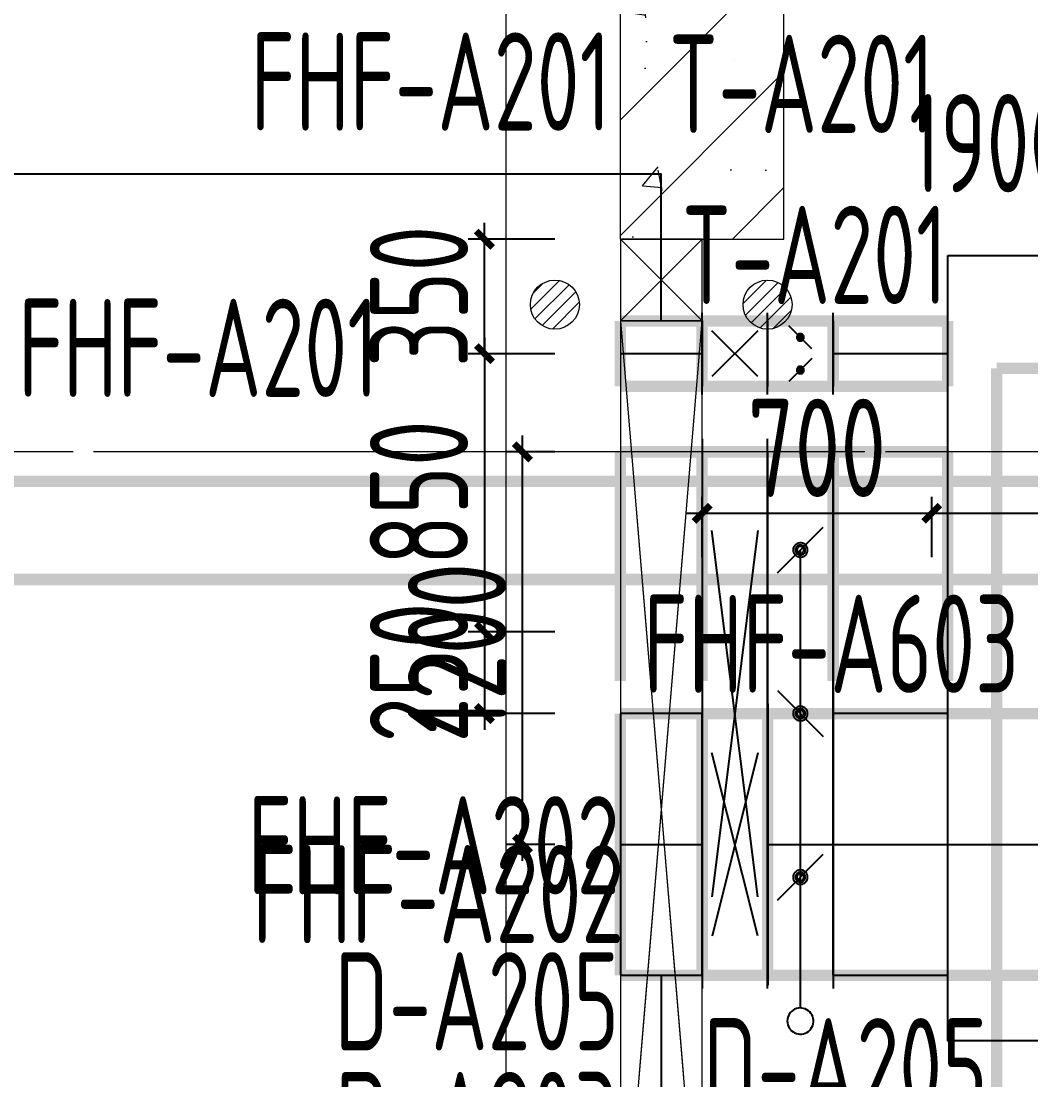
# Model space of a CAD drawing. Extents: x 4 to 13611208, y -605838 to 574722.
# Drawn here: x 13246916 to 13250002, y 202640 to 205876 of the extents above; entities that cross this region are included whole.
import ezdxf

# ---------------------------------------------------------------- set-up
doc = ezdxf.new("R2010")
doc.units = 0
doc.header["$LTSCALE"] = 1000
doc.header["$MEASUREMENT"] = 0
doc.linetypes.add('CENTER2', pattern=[28.575, 19.05, -3.175, 3.175, -3.175])
doc.linetypes.add('DOTE', pattern=[2.42, 2, -0.2, 0.02, -0.2])
for name, color, linetype in [('DUCT-K-P标注', 7, 'Continuous'), ('DUCT-K-P管', 191, 'Continuous'), ('DUCT-K-P管设备', 7, 'Continuous'), ('DUCT-K-S中心线', 5, 'CENTER2'), ('DUCT-K-S标注', 7, 'Continuous'), ('DUCT-K-S法兰', 2, 'Continuous'), ('DUCT-K-S管', 40, 'Continuous'), ('DUCT-K-S管端线', 4, 'Continuous'), ('DUCT-K-S阀门', 7, 'Continuous'), ('DUCT-X-P标注', 7, 'Continuous'), ('DUCT-X-S中心线', 5, 'CENTER2'), ('DUCT-X-S标注', 7, 'Continuous'), ('DUCT-X-S法兰', 4, 'Continuous'), ('DUCT-X-S管', 3, 'Continuous'), ('DUCT-X-S管端线', 4, 'Continuous'), ('DUCT-X-S阀门', 7, 'Continuous'), ('Hvac-Hide', 8, 'Continuous'), ('VRV-管线', 70, 'Continuous')]:
    doc.layers.add(name, color=color, linetype=linetype)
doc.layers.add('pipe排水', color=8, linetype='Continuous', lineweight=5)
doc.layers.add('建筑底图', color=8, linetype='Continuous', lineweight=13)
doc.styles.add('67', font='gbenor.shx', dxfattribs={"width": 0.7, "bigfont": 'hztxt.shx'})
doc.styles.add('du', font='gbenor.shx', dxfattribs={"width": 0.8, "bigfont": 'hztxt.shx'})
doc.dimstyles.new('67', dxfattribs={"dimscale": 100, "dimtxt": 3, "dimasz": 0.5, "dimexe": 0.5, "dimexo": 2, "dimgap": 0.5, "dimtad": 2, "dimdec": 0, "dimrnd": 5, "dimzin": 0, "dimdsep": 46, "dimtxsty": 'du', "dimblk": 'ARCHTICK', "dimcen": 0, "dimdle": 0.5, "dimclrd": 256, "dimclre": 256, "dimclrt": 256, "dimazin": 0, "dimtfac": 1, "dimtdec": 0, "dimtix": 1, "dimtmove": 2, "dimatfit": 3, "dimfxl": 100, "dimtolj": 1, "dimtzin": 0, "dimlwd": -1, "dimlwe": -1, "dimarcsym": 0})

# ---------------------------------------------------------------- blocks, each defined once
blk = doc.blocks.new('地漏')
at = {"layer": 'pipe排水'}
h = blk.add_hatch(dxfattribs=at)
h.set_pattern_fill('ANSI31', color=8, scale=25, style=0)
h.set_pattern_definition([(45, (-444803.95, -349136.397), (-28.0633004, 28.0633004), [])])
h.paths.add_polyline_path([(100, 0, 1), (-100, 0, 1)])
blk.add_circle((0, 0), 100, dxfattribs=at)
blk = doc.blocks.new('_FZH')
blk.add_lwpolyline([(-0.5, -0.5), (0.5, -0.5), (0.5, 0.5), (-0.5, 0.5)], close=True)
blk = doc.blocks.new('fextfe')
at = {"layer": 'DUCT-X-P标注', "style": '67', "width": 0.75}
blk.add_attdef('FHF-A201', (1930390.6, -201817.9), '', height=300, dxfattribs=at)
blk = doc.blocks.new('fxefd')
at = {"layer": 'DUCT-X-P标注', "style": '67', "width": 0.75}
blk.add_attdef('6', (1912203.7, -208651.9), '', height=300, dxfattribs=at)
blk = doc.blocks.new('fexeddd')
at = {"layer": 'DUCT-X-P标注', "style": '67', "width": 0.75}
blk.add_attdef('5', (1914438.9, -211969.3), '', height=300, dxfattribs=at)
blk = doc.blocks.new('_ArchTick')
at = {"color": 0, "linetype": 'ByBlock', "const_width": 0.4}
blk.add_lwpolyline([(-0.5, -0.5), (0.5, 0.5)], dxfattribs=at)
blk = doc.blocks.new('*D883')
at = {"layer": 'DUCT-K-P标注', "transparency": 16777216}
for p, q in [((13248332, 205209.5), (13248332, 205259.5)), ((13248547.4, 205209.5), (13248282, 205209.5)), ((13248332, 204859.5), (13248332, 205209.5)), ((13248547.4, 204859.5), (13248282, 204859.5)), ((13248332, 204859.5), (13248332, 204809.5))]:
    blk.add_line(p, q, dxfattribs=at)
at = {"layer": 'DUCT-K-P标注', "transparency": 16777216, "xscale": 50, "yscale": 50, "zscale": 50}
for p, rotation in [((13248332, 205209.5), 270), ((13248332, 204859.5), 90)]:
    blk.add_blockref('_ArchTick', p, dxfattribs=dict(at, rotation=rotation))
at = {"layer": 'DUCT-K-P标注', "transparency": 16777216, "insert": (13248132, 205034.5), "char_height": 300, "attachment_point": 5, "rotation": 90, "style": 'du'}
blk.add_mtext('\\A1;350', dxfattribs=at)
blk = doc.blocks.new('*D884')
at = {"layer": 'DUCT-K-P标注', "transparency": 16777216}
for p, q in [((13248332, 204909.5), (13248332, 203959.5)), ((13248547.4, 204859.5), (13248282, 204859.5)), ((13248547.4, 204009.5), (13248282, 204009.5))]:
    blk.add_line(p, q, dxfattribs=at)
at = {"layer": 'DUCT-K-P标注', "transparency": 16777216, "xscale": 50, "yscale": 50, "zscale": 50}
for p, rotation in [((13248332, 204859.5), 90), ((13248332, 204009.5), 270)]:
    blk.add_blockref('_ArchTick', p, dxfattribs=dict(at, rotation=rotation))
at = {"layer": 'DUCT-K-P标注', "transparency": 16777216, "insert": (13248132, 204434.5), "char_height": 300, "attachment_point": 5, "rotation": 90, "style": 'du'}
blk.add_mtext('\\A1;850', dxfattribs=at)
blk = doc.blocks.new('*D906')
at = {"layer": 'DUCT-K-P标注', "transparency": 16777216}
for p, q in [((13248332, 204009.5), (13248332, 204059.5)), ((13248547.4, 204009.5), (13248282, 204009.5)), ((13248332, 204009.5), (13248332, 203759.5)), ((13248547.4, 203759.5), (13248282, 203759.5)), ((13248332, 203759.5), (13248332, 203709.5))]:
    blk.add_line(p, q, dxfattribs=at)
at = {"layer": 'DUCT-K-P标注', "transparency": 16777216, "xscale": 50, "yscale": 50, "zscale": 50}
for p, rotation in [((13248332, 204009.5), 270), ((13248332, 203759.5), 90)]:
    blk.add_blockref('_ArchTick', p, dxfattribs=dict(at, rotation=rotation))
at = {"layer": 'DUCT-K-P标注', "transparency": 16777216, "insert": (13248132, 203884.5), "char_height": 300, "attachment_point": 5, "rotation": 90, "style": 'du'}
blk.add_mtext('\\A1;250', dxfattribs=at)
blk = doc.blocks.new('*D1892')
at = {"layer": 'DUCT-X-P标注', "transparency": 16777216}
for p, q in [((13248997.3, 204237.2), (13248997.3, 204421.7)), ((13249699.1, 204237.2), (13249699.1, 204421.7)), ((13248947.3, 204371.7), (13249749.1, 204371.7))]:
    blk.add_line(p, q, dxfattribs=at)
at = {"layer": 'DUCT-X-P标注', "transparency": 16777216, "xscale": 50, "yscale": 50, "zscale": 50, "rotation": 180}
blk.add_blockref('_ArchTick', (13248997.3, 204371.7), dxfattribs=at)
at = {"layer": 'DUCT-X-P标注', "transparency": 16777216, "xscale": 50, "yscale": 50, "zscale": 50}
blk.add_blockref('_ArchTick', (13249699.1, 204371.7), dxfattribs=at)
at = {"layer": 'DUCT-X-P标注', "transparency": 16777216, "insert": (13249348.2, 204571.7), "char_height": 300, "attachment_point": 5, "style": 'du'}
blk.add_mtext('\\A1;700', dxfattribs=at)
blk = doc.blocks.new('*D1893')
at = {"layer": 'DUCT-X-P标注', "transparency": 16777216}
for p, q in [((13249699.1, 204237.2), (13249699.1, 204421.7)), ((13252197.4, 204237.2), (13252197.4, 204421.7)), ((13249649.1, 204371.7), (13252247.4, 204371.7))]:
    blk.add_line(p, q, dxfattribs=at)
at = {"layer": 'DUCT-X-P标注', "transparency": 16777216, "xscale": 50, "yscale": 50, "zscale": 50, "rotation": 180}
blk.add_blockref('_ArchTick', (13249699.1, 204371.7), dxfattribs=at)
at = {"layer": 'DUCT-X-P标注', "transparency": 16777216, "xscale": 50, "yscale": 50, "zscale": 50}
blk.add_blockref('_ArchTick', (13252197.4, 204371.7), dxfattribs=at)
at = {"layer": 'DUCT-X-P标注', "transparency": 16777216, "insert": (13250948.3, 204571.7), "char_height": 300, "attachment_point": 5, "style": 'du'}
blk.add_mtext('\\A1;2500', dxfattribs=at)
blk = doc.blocks.new('*D1896')
at = {"layer": 'DUCT-X-P标注', "transparency": 16777216}
for p, q in [((13248448.2, 203309.5), (13248448.2, 204609.5)), ((13248547.4, 204559.5), (13248398.2, 204559.5)), ((13248547.4, 203359.5), (13248398.2, 203359.5))]:
    blk.add_line(p, q, dxfattribs=at)
at = {"layer": 'DUCT-X-P标注', "transparency": 16777216, "xscale": 50, "yscale": 50, "zscale": 50}
for p, rotation in [((13248448.2, 204559.5), 90), ((13248448.2, 203359.5), 270)]:
    blk.add_blockref('_ArchTick', p, dxfattribs=dict(at, rotation=rotation))
at = {"layer": 'DUCT-X-P标注', "transparency": 16777216, "insert": (13248248.2, 203959.5), "char_height": 300, "attachment_point": 5, "rotation": 90, "style": 'du'}
blk.add_mtext('\\A1;1200', dxfattribs=at)

msp = doc.modelspace()

# ---------------------------------------------------------------- hatches: boundary and pattern name
at = {"layer": '建筑底图'}
h = msp.add_hatch(dxfattribs=at)
h.set_pattern_fill('钢筋混凝土', color=8, scale=100, style=0)
h.set_pattern_definition([(45, (793255.26, 8e-09), (-176.7766953, 176.7766953), []), (50, (793255.26, 8e-09), (717.260183, -62.752135), [75, -825]), (355, (793255.26, 8e-09), (-138.751334, 752.192134), [60, -660]), (100.4514, (793315, -5.2), (578.50938, 689.439542), [63.74019, -701.14211]), (46.1842, (793255.26, 200), (1067.24105, -165.519014), [112.5, -1237.5]), (96.6356, (793344.2, 186.2), (934.662706, 974.11787), [95.61029, -1051.713]), (351.1842, (793255.3, 200), (934.66195, 974.1186), [90, -990]), (21, (793355.26, 150), (596.907052, -402.61889), [75, -825]), (326, (793355.26, 150), (243.31533, 725.150045), [60, -660]), (71.4514, (793405, 116.45), (840.22263, 322.530497), [63.74019, -701.14211]), (37.5, (793255.26, 8e-09), (12.1598553, 332.893854), [0, -652, 0, -670, 0, -662.5]), (7.5, (793255.26, 8e-09), (263.069537, 394.411712), [0, -382, 0, -637, 0, -252.5]), (327.5, (793032.26, 8e-09), (533.822436, -22.554872), [0, -250, 0, -780, 0, -1035]), (317.5, (792932.26, 8e-09), (583.18617, 100.104982), [0, -325, 0, -518, 0, -735])])
h.paths.add_polyline_path([(13249247.4, 207854.5), (13248747.4, 207854.5), (13248747.4, 205209.5), (13249247.4, 205209.5)])

# ---------------------------------------------------------------- linework, layer by layer
at = {"layer": 'DUCT-K-P管', "const_width": 35}
for points in [[(13249897.7, 204815), (13249897.7, 202458.4)], [(13251497.7, 204815), (13249897.7, 204815)]]:
    msp.add_lwpolyline(points, dxfattribs=at)
at = {"layer": 'DUCT-K-P管设备', "color": 1}
msp.add_lwpolyline([(13249748.1, 205159.5), (13251647.3, 205159.5), (13251647.3, 202759.5), (13249748.1, 202759.5)], close=True, dxfattribs=at)
at = {"layer": 'DUCT-K-S中心线'}
for p, q in [((13248997.2, 204859.5), (13248747.4, 204859.5)), ((13249748.1, 204859.5), (13249397.8, 204859.5))]:
    msp.add_line(p, q, dxfattribs=at)
at = {"layer": 'DUCT-K-S标注', "elevation": 800}
for points in [[(13248872.4, 204959.5), (13248872.2, 205408.5), (13246627.5, 205408.5)], [(13248872.2, 202959.5), (13248872.2, 202517.5), (13246627.5, 202517.5)]]:
    msp.add_lwpolyline(points, dxfattribs=at)
at = {"layer": 'DUCT-K-S法兰'}
for p, q in [((13248997.3, 204734.5), (13248997.3, 204984.5)), ((13249197.5, 204734.5), (13249197.5, 204984.5)), ((13249397.7, 204734.5), (13249397.7, 204984.5)), ((13248997.2, 204599.5), (13248997.2, 203759.5)), ((13248997.3, 204599.5), (13248997.3, 203759.5)), ((13249197.5, 203759.5), (13249197.5, 204599.5)), ((13249397.7, 204599.5), (13249397.7, 203759.5)), ((13249397.8, 204599.5), (13249397.8, 203759.5)), ((13248997.2, 202959.5), (13248997.2, 203759.5)), ((13248997.2, 203759.5), (13248997.2, 202959.5)), ((13249397.8, 202959.5), (13249397.8, 203759.5)), ((13249397.8, 203759.5), (13249397.8, 202959.5)), ((13248997.2, 202959.5), (13248997.2, 202919.5)), ((13248997.3, 202959.5), (13248997.3, 202919.5)), ((13249197.5, 202919.5), (13249197.5, 202959.5)), ((13249397.7, 202959.5), (13249397.7, 202919.5)), ((13249397.8, 202959.5), (13249397.8, 202919.5))]:
    msp.add_line(p, q, dxfattribs=at)
at = {"layer": 'DUCT-K-S法兰', "color": 18, "true_color": 0x000000}
for p in [(13248997.2, 204859.5, 500), (13248997.4, 204859.5, 500), (13249197.4, 204859.5, 500), (13249197.6, 204859.5, 500), (13249397.6, 204859.5, 500), (13249397.8, 204859.5, 500), (13248997.1, 203759.5, 800), (13248997.2, 203759.5, 800), (13248997.3, 203759.5, 800), (13248997.4, 203759.5, 800), (13249197.4, 203759.5, 800), (13249197.6, 203759.5, 800), (13249397.6, 203759.5, 800), (13249397.7, 203759.5, 800), (13249397.8, 203759.5, 800), (13249397.9, 203759.5, 800)]:
    msp.add_point(p, dxfattribs=at)
at = {"layer": 'DUCT-K-S管', "const_width": 35}
for points in [[(13248997.2, 204959.5), (13248747.4, 204959.5)], [(13248747.4, 204959.5), (13248747.4, 204759.5)], [(13248997.2, 204759.5), (13248997.2, 204959.5)], [(13248997.4, 204959.5), (13249197.4, 204959.5)], [(13249197.6, 204959.5), (13249397.6, 204959.5)], [(13249748.1, 204959.5), (13249397.8, 204959.5)], [(13249397.8, 204959.5), (13249397.8, 204759.5)], [(13249748.1, 204759.5), (13249748.1, 204959.5)], [(13248747.4, 204759.5), (13248997.2, 204759.5)], [(13249197.4, 204759.5), (13248997.4, 204759.5)], [(13249397.6, 204759.5), (13249197.6, 204759.5)], [(13249397.8, 204759.5), (13249748.1, 204759.5)], [(13248997.1, 204559.5), (13248747.4, 204559.5)], [(13248747.4, 204559.5), (13248747.4, 203859.5)], [(13248997.1, 203859.5), (13248997.1, 204559.5)], [(13248997.3, 204559.5), (13249197.3, 204559.5)], [(13249197.7, 204559.5), (13249397.7, 204559.5)], [(13249748.1, 204559.5), (13249397.9, 204559.5)], [(13249397.9, 204559.5), (13249397.9, 203859.5)], [(13249748.1, 203859.5), (13249748.1, 204559.5)], [(13249197.3, 202959.5), (13248997.3, 202959.5)], [(13249397.7, 202959.5), (13249197.7, 202959.5)]]:
    msp.add_lwpolyline(points, dxfattribs=at)
at = {"layer": 'DUCT-K-S管端线'}
for p, q in [((13248997.4, 204959.5), (13248997.4, 204759.5)), ((13249197.4, 204959.5), (13249197.4, 204759.5)), ((13249197.6, 204959.5), (13249197.6, 204759.5)), ((13249397.6, 204959.5), (13249397.6, 204759.5)), ((13248997.3, 204559.5), (13248997.3, 202959.5)), ((13249197.3, 204559.5), (13249197.3, 202959.5)), ((13249197.7, 202959.5), (13249197.7, 204559.5)), ((13249397.7, 202959.5), (13249397.7, 204559.5))]:
    msp.add_line(p, q, dxfattribs=at)
at = {"layer": 'DUCT-K-S阀门'}
for p, q in [((13249332.6, 204874.5), (13249262.6, 204944.5)), ((13249167.4, 204789.5), (13249027.3, 204929.5)), ((13249167.4, 204929.5), (13249027.4, 204789.5)), ((13249286.9, 204912.6), (13249286.5, 204910.6)), ((13249286.5, 204910.6), (13249286.5, 204908.5)), ((13249287.7, 204914.6), (13249286.9, 204912.6)), ((13249288.9, 204916.4), (13249287.7, 204914.6)), ((13249290.3, 204917.9), (13249288.9, 204916.4)), ((13249290.4, 204911.6), (13249290.1, 204910.2)), ((13249290.1, 204910.2), (13249290.1, 204908.8)), ((13249292, 204919.1), (13249290.3, 204917.9)), ((13249290.9, 204913), (13249290.4, 204911.6)), ((13249291.7, 204914.2), (13249290.9, 204913)), ((13249292.7, 204915.2), (13249291.7, 204914.2)), ((13249293.9, 204920), (13249292, 204919.1)), ((13249292.3, 204910.6), (13249292.2, 204909.5)), ((13249292.2, 204909.5), (13249292.3, 204908.5)), ((13249292.6, 204911.6), (13249292.3, 204910.6)), ((13249293.1, 204912.5), (13249292.6, 204911.6)), ((13249293.8, 204916), (13249292.7, 204915.2)), ((13249293.8, 204913.3), (13249293.1, 204912.5)), ((13249295.1, 204916.6), (13249293.8, 204916)), ((13249294.6, 204914), (13249293.8, 204913.3)), ((13249296, 204920.5), (13249293.9, 204920)), ((13249295.5, 204914.5), (13249294.6, 204914)), ((13249296.5, 204916.9), (13249295.1, 204916.6)), ((13249296.5, 204914.8), (13249295.5, 204914.5)), ((13249298.1, 204920.6), (13249296, 204920.5)), ((13249297.9, 204917), (13249296.5, 204916.9)), ((13249297.6, 204914.9), (13249296.5, 204914.8)), ((13249298.6, 204914.8), (13249297.6, 204914.9)), ((13249299.3, 204916.8), (13249297.9, 204917)), ((13249300.2, 204920.3), (13249298.1, 204920.6)), ((13249299.6, 204914.5), (13249298.6, 204914.8)), ((13249300.7, 204916.3), (13249299.3, 204916.8)), ((13249300.5, 204914), (13249299.6, 204914.5)), ((13249302.2, 204919.6), (13249300.2, 204920.3)), ((13249301.4, 204913.3), (13249300.5, 204914)), ((13249301.9, 204915.6), (13249300.7, 204916.3)), ((13249302, 204912.5), (13249301.4, 204913.3)), ((13249303, 204914.7), (13249301.9, 204915.6)), ((13249302.5, 204911.6), (13249302, 204912.5)), ((13249304, 204918.5), (13249302.2, 204919.6)), ((13249302.8, 204910.6), (13249302.5, 204911.6)), ((13249302.9, 204909.5), (13249302.8, 204910.6)), ((13249302.8, 204908.5), (13249302.9, 204909.5)), ((13249303.9, 204913.6), (13249303, 204914.7)), ((13249304.5, 204912.3), (13249303.9, 204913.6)), ((13249305.6, 204917.2), (13249304, 204918.5)), ((13249304.9, 204910.9), (13249304.5, 204912.3)), ((13249305.1, 204909.5), (13249304.9, 204910.9)), ((13249304.9, 204908.1), (13249305.1, 204909.5)), ((13249306.9, 204915.5), (13249305.6, 204917.2)), ((13249307.9, 204913.6), (13249306.9, 204915.5)), ((13249308.4, 204911.6), (13249307.9, 204913.6)), ((13249308.6, 204909.5), (13249308.4, 204911.6)), ((13249308.4, 204907.4), (13249308.6, 204909.5)), ((13249286.5, 204908.5), (13249286.9, 204906.4)), ((13249286.9, 204906.4), (13249287.7, 204904.4)), ((13249287.7, 204904.4), (13249288.9, 204902.7)), ((13249288.9, 204902.7), (13249290.3, 204901.1)), ((13249290.1, 204908.8), (13249290.4, 204907.4)), ((13249290.3, 204901.1), (13249292, 204899.9)), ((13249290.4, 204907.4), (13249290.9, 204906.1)), ((13249290.9, 204906.1), (13249291.7, 204904.9)), ((13249291.7, 204904.9), (13249292.7, 204903.8)), ((13249292, 204899.9), (13249293.9, 204899)), ((13249292.3, 204908.5), (13249292.6, 204907.5)), ((13249292.6, 204907.5), (13249293.1, 204906.5)), ((13249292.7, 204903.8), (13249293.8, 204903)), ((13249293.1, 204906.5), (13249293.8, 204905.7)), ((13249293.8, 204905.7), (13249294.6, 204905.1)), ((13249293.8, 204903), (13249295.1, 204902.4)), ((13249293.9, 204899), (13249296, 204898.5)), ((13249294.6, 204905.1), (13249295.5, 204904.6)), ((13249295.1, 204902.4), (13249296.5, 204902.1)), ((13249295.5, 204904.6), (13249296.5, 204904.3)), ((13249296, 204898.5), (13249298.1, 204898.4)), ((13249296.5, 204904.3), (13249297.6, 204904.1)), ((13249296.5, 204902.1), (13249297.9, 204902)), ((13249297.6, 204904.1), (13249298.6, 204904.3)), ((13249297.9, 204902), (13249299.3, 204902.2)), ((13249298.1, 204898.4), (13249300.2, 204898.7)), ((13249298.6, 204904.3), (13249299.6, 204904.6)), ((13249299.3, 204902.2), (13249300.7, 204902.7)), ((13249299.6, 204904.6), (13249300.5, 204905.1)), ((13249300.2, 204898.7), (13249302.2, 204899.4)), ((13249300.5, 204905.1), (13249301.4, 204905.7)), ((13249300.7, 204902.7), (13249301.9, 204903.4)), ((13249301.4, 204905.7), (13249302, 204906.5)), ((13249301.9, 204903.4), (13249303, 204904.3)), ((13249302, 204906.5), (13249302.5, 204907.5)), ((13249302.2, 204899.4), (13249304, 204900.5)), ((13249302.5, 204907.5), (13249302.8, 204908.5)), ((13249303, 204904.3), (13249303.9, 204905.5)), ((13249303.9, 204905.5), (13249304.5, 204906.7)), ((13249304, 204900.5), (13249305.6, 204901.9)), ((13249304.5, 204906.7), (13249304.9, 204908.1)), ((13249305.6, 204901.9), (13249306.9, 204903.5)), ((13249306.9, 204903.5), (13249307.9, 204905.4)), ((13249307.9, 204905.4), (13249308.4, 204907.4)), ((13249332.6, 204844.5), (13249262.6, 204774.5)), ((13249286.9, 204812.6), (13249286.5, 204810.6)), ((13249287.7, 204814.6), (13249286.9, 204812.6)), ((13249288.9, 204816.4), (13249287.7, 204814.6)), ((13249290.3, 204817.9), (13249288.9, 204816.4)), ((13249292, 204819.1), (13249290.3, 204817.9)), ((13249290.9, 204813), (13249290.4, 204811.6)), ((13249291.7, 204814.2), (13249290.9, 204813)), ((13249292.7, 204815.2), (13249291.7, 204814.2)), ((13249293.9, 204820), (13249292, 204819.1)), ((13249293.1, 204812.5), (13249292.6, 204811.6)), ((13249293.8, 204816), (13249292.7, 204815.2)), ((13249293.8, 204813.3), (13249293.1, 204812.5)), ((13249295.1, 204816.6), (13249293.8, 204816)), ((13249294.6, 204814), (13249293.8, 204813.3)), ((13249296, 204820.5), (13249293.9, 204820)), ((13249295.5, 204814.5), (13249294.6, 204814)), ((13249296.5, 204816.9), (13249295.1, 204816.6)), ((13249296.5, 204814.8), (13249295.5, 204814.5)), ((13249298.1, 204820.6), (13249296, 204820.5)), ((13249297.9, 204817), (13249296.5, 204816.9)), ((13249297.6, 204814.9), (13249296.5, 204814.8)), ((13249298.6, 204814.8), (13249297.6, 204814.9)), ((13249299.3, 204816.8), (13249297.9, 204817)), ((13249300.2, 204820.3), (13249298.1, 204820.6)), ((13249299.6, 204814.5), (13249298.6, 204814.8)), ((13249300.7, 204816.3), (13249299.3, 204816.8)), ((13249300.5, 204814), (13249299.6, 204814.5)), ((13249302.2, 204819.6), (13249300.2, 204820.3)), ((13249301.4, 204813.3), (13249300.5, 204814)), ((13249301.9, 204815.6), (13249300.7, 204816.3)), ((13249302, 204812.5), (13249301.4, 204813.3)), ((13249303, 204814.7), (13249301.9, 204815.6)), ((13249302.5, 204811.6), (13249302, 204812.5)), ((13249304, 204818.5), (13249302.2, 204819.6)), ((13249303.9, 204813.6), (13249303, 204814.7)), ((13249304.5, 204812.3), (13249303.9, 204813.6)), ((13249305.6, 204817.2), (13249304, 204818.5)), ((13249304.9, 204810.9), (13249304.5, 204812.3)), ((13249306.9, 204815.5), (13249305.6, 204817.2)), ((13249307.9, 204813.6), (13249306.9, 204815.5)), ((13249308.4, 204811.6), (13249307.9, 204813.6)), ((13249286.5, 204810.6), (13249286.5, 204808.5)), ((13249286.5, 204808.5), (13249286.9, 204806.4)), ((13249286.9, 204806.4), (13249287.7, 204804.4)), ((13249287.7, 204804.4), (13249288.9, 204802.7)), ((13249288.9, 204802.7), (13249290.3, 204801.1)), ((13249290.4, 204811.6), (13249290.1, 204810.2)), ((13249290.1, 204810.2), (13249290.1, 204808.8)), ((13249290.1, 204808.8), (13249290.4, 204807.4)), ((13249290.3, 204801.1), (13249292, 204799.9)), ((13249290.4, 204807.4), (13249290.9, 204806.1)), ((13249290.9, 204806.1), (13249291.7, 204804.9)), ((13249291.7, 204804.9), (13249292.7, 204803.8)), ((13249292, 204799.9), (13249293.9, 204799)), ((13249292.3, 204810.6), (13249292.2, 204809.5)), ((13249292.2, 204809.5), (13249292.3, 204808.5)), ((13249292.6, 204811.6), (13249292.3, 204810.6)), ((13249292.3, 204808.5), (13249292.6, 204807.5)), ((13249292.6, 204807.5), (13249293.1, 204806.5)), ((13249292.7, 204803.8), (13249293.8, 204803)), ((13249293.1, 204806.5), (13249293.8, 204805.7)), ((13249293.8, 204805.7), (13249294.6, 204805.1)), ((13249293.8, 204803), (13249295.1, 204802.4)), ((13249293.9, 204799), (13249296, 204798.5)), ((13249294.6, 204805.1), (13249295.5, 204804.6)), ((13249295.1, 204802.4), (13249296.5, 204802.1)), ((13249295.5, 204804.6), (13249296.5, 204804.3)), ((13249296, 204798.5), (13249298.1, 204798.4)), ((13249296.5, 204804.3), (13249297.6, 204804.1)), ((13249296.5, 204802.1), (13249297.9, 204802)), ((13249297.6, 204804.1), (13249298.6, 204804.3)), ((13249297.9, 204802), (13249299.3, 204802.2)), ((13249298.1, 204798.4), (13249300.2, 204798.7)), ((13249298.6, 204804.3), (13249299.6, 204804.6)), ((13249299.3, 204802.2), (13249300.7, 204802.7)), ((13249299.6, 204804.6), (13249300.5, 204805.1)), ((13249300.2, 204798.7), (13249302.2, 204799.4)), ((13249300.5, 204805.1), (13249301.4, 204805.7)), ((13249300.7, 204802.7), (13249301.9, 204803.4)), ((13249301.4, 204805.7), (13249302, 204806.5)), ((13249301.9, 204803.4), (13249303, 204804.3)), ((13249302, 204806.5), (13249302.5, 204807.5)), ((13249302.2, 204799.4), (13249304, 204800.5)), ((13249302.8, 204810.6), (13249302.5, 204811.6)), ((13249302.5, 204807.5), (13249302.8, 204808.5)), ((13249302.9, 204809.5), (13249302.8, 204810.6)), ((13249302.8, 204808.5), (13249302.9, 204809.5)), ((13249303, 204804.3), (13249303.9, 204805.5)), ((13249303.9, 204805.5), (13249304.5, 204806.7)), ((13249304, 204800.5), (13249305.6, 204801.9)), ((13249304.5, 204806.7), (13249304.9, 204808.1)), ((13249305.1, 204809.5), (13249304.9, 204810.9)), ((13249304.9, 204808.1), (13249305.1, 204809.5)), ((13249305.6, 204801.9), (13249306.9, 204803.5)), ((13249306.9, 204803.5), (13249307.9, 204805.4)), ((13249307.9, 204805.4), (13249308.4, 204807.4)), ((13249308.6, 204809.5), (13249308.4, 204811.6)), ((13249308.4, 204807.4), (13249308.6, 204809.5)), ((13249227.7, 204189.5), (13249367.7, 204329.5)), ((13249167.3, 203199.7), (13249027.2, 204319.4)), ((13249167.3, 204319.5), (13249027.3, 203199.5)), ((13249275.9, 204263.6), (13249275.5, 204259.5)), ((13249277, 204267.5), (13249275.9, 204263.6)), ((13249278.8, 204271.2), (13249277, 204267.5)), ((13249281.3, 204274.4), (13249278.8, 204271.2)), ((13249284.3, 204277.2), (13249281.3, 204274.4)), ((13249282.9, 204262.4), (13249282.7, 204259.5)), ((13249283.7, 204265.1), (13249282.9, 204262.4)), ((13249285, 204267.6), (13249283.7, 204265.1)), ((13249287.8, 204279.3), (13249284.3, 204277.2)), ((13249286.8, 204269.9), (13249285, 204267.6)), ((13249289, 204271.7), (13249286.8, 204269.9)), ((13249287.7, 204263.5), (13249287.1, 204261.5)), ((13249288.6, 204265.3), (13249287.7, 204263.5)), ((13249291.6, 204280.8), (13249287.8, 204279.3)), ((13249289.9, 204266.9), (13249288.6, 204265.3)), ((13249291.4, 204273.2), (13249289, 204271.7)), ((13249291.4, 204268.3), (13249289.9, 204266.9)), ((13249294.1, 204274.1), (13249291.4, 204273.2)), ((13249293.2, 204269.3), (13249291.4, 204268.3)), ((13249295.6, 204281.6), (13249291.6, 204280.8)), ((13249295.1, 204269.9), (13249293.2, 204269.3)), ((13249297, 204274.5), (13249294.1, 204274.1)), ((13249297.2, 204270.2), (13249295.1, 204269.9)), ((13249299.7, 204281.6), (13249295.6, 204281.6)), ((13249299.8, 204274.4), (13249297, 204274.5)), ((13249299.2, 204270.1), (13249297.2, 204270.2)), ((13249301.2, 204269.7), (13249299.2, 204270.1)), ((13249303.7, 204280.8), (13249299.7, 204281.6)), ((13249302.6, 204273.7), (13249299.8, 204274.4)), ((13249303, 204268.8), (13249301.2, 204269.7)), ((13249305.2, 204272.5), (13249302.6, 204273.7)), ((13249304.7, 204267.6), (13249303, 204268.8)), ((13249307.5, 204279.3), (13249303.7, 204280.8)), ((13249306.1, 204266.1), (13249304.7, 204267.6)), ((13249307.5, 204270.9), (13249305.2, 204272.5)), ((13249307.2, 204264.4), (13249306.1, 204266.1)), ((13249308, 204262.5), (13249307.2, 204264.4)), ((13249311, 204277.2), (13249307.5, 204279.3)), ((13249309.5, 204268.8), (13249307.5, 204270.9)), ((13249308.3, 204260.5), (13249308, 204262.5)), ((13249311, 204266.4), (13249309.5, 204268.8)), ((13249314, 204274.4), (13249311, 204277.2)), ((13249312.1, 204263.7), (13249311, 204266.4)), ((13249312.6, 204260.9), (13249312.1, 204263.7)), ((13249316.5, 204271.2), (13249314, 204274.4)), ((13249318.3, 204267.5), (13249316.5, 204271.2)), ((13249319.4, 204263.6), (13249318.3, 204267.5)), ((13249319.8, 204259.5), (13249319.4, 204263.6)), ((13249275.5, 204259.5), (13249275.9, 204255.4)), ((13249275.9, 204255.4), (13249277, 204251.5)), ((13249277, 204251.5), (13249278.8, 204247.8)), ((13249278.8, 204247.8), (13249281.3, 204244.6)), ((13249281.3, 204244.6), (13249284.3, 204241.8)), ((13249282.7, 204259.5), (13249282.9, 204256.7)), ((13249282.9, 204256.7), (13249283.7, 204253.9)), ((13249283.7, 204253.9), (13249285, 204251.4)), ((13249284.3, 204241.8), (13249287.8, 204239.7)), ((13249285, 204251.4), (13249286.8, 204249.2)), ((13249286.8, 204249.2), (13249289, 204247.3)), ((13249287.1, 204261.5), (13249286.9, 204259.5)), ((13249286.9, 204259.5), (13249287.1, 204257.5)), ((13249287.1, 204257.5), (13249287.7, 204255.5)), ((13249287.7, 204255.5), (13249288.6, 204253.7)), ((13249287.8, 204239.7), (13249291.6, 204238.2)), ((13249288.6, 204253.7), (13249289.9, 204252.1)), ((13249289, 204247.3), (13249291.4, 204245.9)), ((13249289.9, 204252.1), (13249291.4, 204250.8)), ((13249291.4, 204250.8), (13249293.2, 204249.8)), ((13249291.4, 204245.9), (13249294.1, 204244.9)), ((13249291.6, 204238.2), (13249295.6, 204237.5)), ((13249293.2, 204249.8), (13249295.1, 204249.1)), ((13249294.1, 204244.9), (13249297, 204244.5)), ((13249295.1, 204249.1), (13249297.2, 204248.8)), ((13249295.6, 204237.5), (13249299.7, 204237.5)), ((13249297, 204244.5), (13249299.8, 204244.7)), ((13249297.2, 204248.8), (13249299.2, 204248.9)), ((13249297.7, 203259.5), (13249297.7, 204259.5)), ((13249299.2, 204248.9), (13249301.2, 204249.4)), ((13249299.7, 204237.5), (13249303.7, 204238.2)), ((13249299.8, 204244.7), (13249302.6, 204245.3)), ((13249301.2, 204249.4), (13249303, 204250.2)), ((13249302.6, 204245.3), (13249305.2, 204246.5)), ((13249303, 204250.2), (13249304.7, 204251.4)), ((13249303.7, 204238.2), (13249307.5, 204239.7)), ((13249304.7, 204251.4), (13249306.1, 204252.9)), ((13249305.2, 204246.5), (13249307.5, 204248.2)), ((13249306.1, 204252.9), (13249307.2, 204254.6)), ((13249307.2, 204254.6), (13249308, 204256.5)), ((13249307.5, 204248.2), (13249309.5, 204250.2)), ((13249307.5, 204239.7), (13249311, 204241.8)), ((13249308, 204256.5), (13249308.3, 204258.5)), ((13249308.3, 204258.5), (13249308.3, 204260.5)), ((13249309.5, 204250.2), (13249311, 204252.6)), ((13249311, 204252.6), (13249312.1, 204255.3)), ((13249311, 204241.8), (13249314, 204244.6)), ((13249312.1, 204255.3), (13249312.6, 204258.1)), ((13249312.6, 204258.1), (13249312.6, 204260.9)), ((13249314, 204244.6), (13249316.5, 204247.8)), ((13249316.5, 204247.8), (13249318.3, 204251.5)), ((13249318.3, 204251.5), (13249319.4, 204255.4)), ((13249319.4, 204255.4), (13249319.8, 204259.5)), ((13249227.7, 203829.5), (13249367.7, 203689.5)), ((13249284.3, 203777.2), (13249281.3, 203774.4)), ((13249287.8, 203779.3), (13249284.3, 203777.2)), ((13249291.6, 203780.8), (13249287.8, 203779.3)), ((13249295.6, 203781.6), (13249291.6, 203780.8)), ((13249299.7, 203781.6), (13249295.6, 203781.6)), ((13249303.7, 203780.8), (13249299.7, 203781.6)), ((13249307.5, 203779.3), (13249303.7, 203780.8)), ((13249311, 203777.2), (13249307.5, 203779.3)), ((13249314, 203774.4), (13249311, 203777.2)), ((13249275.9, 203763.6), (13249275.5, 203759.5)), ((13249275.5, 203759.5), (13249275.9, 203755.4)), ((13249277, 203767.5), (13249275.9, 203763.6)), ((13249275.9, 203755.4), (13249277, 203751.5)), ((13249278.8, 203771.2), (13249277, 203767.5)), ((13249277, 203751.5), (13249278.8, 203747.8)), ((13249281.3, 203774.4), (13249278.8, 203771.2)), ((13249278.8, 203747.8), (13249281.3, 203744.6)), ((13249281.3, 203744.6), (13249284.3, 203741.8)), ((13249282.9, 203762.4), (13249282.7, 203759.5)), ((13249282.7, 203759.5), (13249282.9, 203756.7)), ((13249283.7, 203765.1), (13249282.9, 203762.4)), ((13249282.9, 203756.7), (13249283.7, 203753.9)), ((13249285, 203767.6), (13249283.7, 203765.1)), ((13249283.7, 203753.9), (13249285, 203751.4)), ((13249286.8, 203769.9), (13249285, 203767.6)), ((13249285, 203751.4), (13249286.8, 203749.2)), ((13249289, 203771.7), (13249286.8, 203769.9)), ((13249286.8, 203749.2), (13249289, 203747.3)), ((13249287.1, 203761.5), (13249286.9, 203759.5)), ((13249286.9, 203759.5), (13249287.1, 203757.5)), ((13249287.7, 203763.5), (13249287.1, 203761.5)), ((13249287.1, 203757.5), (13249287.7, 203755.5)), ((13249288.6, 203765.3), (13249287.7, 203763.5)), ((13249287.7, 203755.5), (13249288.6, 203753.7)), ((13249289.9, 203766.9), (13249288.6, 203765.3)), ((13249288.6, 203753.7), (13249289.9, 203752.1)), ((13249291.4, 203773.2), (13249289, 203771.7)), ((13249289, 203747.3), (13249291.4, 203745.9)), ((13249291.4, 203768.3), (13249289.9, 203766.9)), ((13249289.9, 203752.1), (13249291.4, 203750.8)), ((13249294.1, 203774.1), (13249291.4, 203773.2)), ((13249293.2, 203769.3), (13249291.4, 203768.3)), ((13249291.4, 203750.8), (13249293.2, 203749.8)), ((13249291.4, 203745.9), (13249294.1, 203744.9)), ((13249295.1, 203769.9), (13249293.2, 203769.3)), ((13249293.2, 203749.8), (13249295.1, 203749.1)), ((13249297, 203774.5), (13249294.1, 203774.1)), ((13249294.1, 203744.9), (13249297, 203744.5)), ((13249297.2, 203770.2), (13249295.1, 203769.9)), ((13249295.1, 203749.1), (13249297.2, 203748.8)), ((13249299.8, 203774.4), (13249297, 203774.5)), ((13249297, 203744.5), (13249299.8, 203744.7)), ((13249299.2, 203770.1), (13249297.2, 203770.2)), ((13249297.2, 203748.8), (13249299.2, 203748.9)), ((13249297.7, 202959.5), (13249297.7, 203759.5)), ((13249301.2, 203769.7), (13249299.2, 203770.1)), ((13249299.2, 203748.9), (13249301.2, 203749.4)), ((13249302.6, 203773.7), (13249299.8, 203774.4)), ((13249299.8, 203744.7), (13249302.6, 203745.3)), ((13249303, 203768.8), (13249301.2, 203769.7)), ((13249301.2, 203749.4), (13249303, 203750.2)), ((13249305.2, 203772.5), (13249302.6, 203773.7)), ((13249302.6, 203745.3), (13249305.2, 203746.5)), ((13249304.7, 203767.6), (13249303, 203768.8)), ((13249303, 203750.2), (13249304.7, 203751.4)), ((13249306.1, 203766.1), (13249304.7, 203767.6)), ((13249304.7, 203751.4), (13249306.1, 203752.9)), ((13249307.5, 203770.9), (13249305.2, 203772.5)), ((13249305.2, 203746.5), (13249307.5, 203748.2)), ((13249307.2, 203764.4), (13249306.1, 203766.1)), ((13249306.1, 203752.9), (13249307.2, 203754.6)), ((13249308, 203762.5), (13249307.2, 203764.4)), ((13249307.2, 203754.6), (13249308, 203756.5)), ((13249309.5, 203768.8), (13249307.5, 203770.9)), ((13249307.5, 203748.2), (13249309.5, 203750.2)), ((13249308.3, 203760.5), (13249308, 203762.5)), ((13249308, 203756.5), (13249308.3, 203758.5)), ((13249308.3, 203758.5), (13249308.3, 203760.5)), ((13249311, 203766.4), (13249309.5, 203768.8)), ((13249309.5, 203750.2), (13249311, 203752.6)), ((13249312.1, 203763.7), (13249311, 203766.4)), ((13249311, 203752.6), (13249312.1, 203755.3)), ((13249311, 203741.8), (13249314, 203744.6)), ((13249312.6, 203760.9), (13249312.1, 203763.7)), ((13249312.1, 203755.3), (13249312.6, 203758.1)), ((13249312.6, 203758.1), (13249312.6, 203760.9)), ((13249316.5, 203771.2), (13249314, 203774.4)), ((13249314, 203744.6), (13249316.5, 203747.8)), ((13249318.3, 203767.5), (13249316.5, 203771.2)), ((13249316.5, 203747.8), (13249318.3, 203751.5)), ((13249319.4, 203763.6), (13249318.3, 203767.5)), ((13249318.3, 203751.5), (13249319.4, 203755.4)), ((13249319.8, 203759.5), (13249319.4, 203763.6)), ((13249319.4, 203755.4), (13249319.8, 203759.5)), ((13249284.3, 203741.8), (13249287.8, 203739.7)), ((13249287.8, 203739.7), (13249291.6, 203738.2)), ((13249291.6, 203738.2), (13249295.6, 203737.5)), ((13249295.6, 203737.5), (13249299.7, 203737.5)), ((13249299.7, 203737.5), (13249303.7, 203738.2)), ((13249303.7, 203738.2), (13249307.5, 203739.7)), ((13249307.5, 203739.7), (13249311, 203741.8)), ((13249227.7, 203189.5), (13249367.7, 203329.5)), ((13249275.9, 203263.6), (13249275.5, 203259.5)), ((13249275.5, 203259.5), (13249275.9, 203255.4)), ((13249277, 203267.5), (13249275.9, 203263.6)), ((13249278.8, 203271.2), (13249277, 203267.5)), ((13249281.3, 203274.4), (13249278.8, 203271.2)), ((13249284.3, 203277.2), (13249281.3, 203274.4)), ((13249282.9, 203262.4), (13249282.7, 203259.5)), ((13249282.7, 203259.5), (13249282.9, 203256.7)), ((13249283.7, 203265.1), (13249282.9, 203262.4)), ((13249285, 203267.6), (13249283.7, 203265.1)), ((13249287.8, 203279.3), (13249284.3, 203277.2)), ((13249286.8, 203269.9), (13249285, 203267.6)), ((13249289, 203271.7), (13249286.8, 203269.9)), ((13249287.1, 203261.5), (13249286.9, 203259.5)), ((13249286.9, 203259.5), (13249287.1, 203257.5)), ((13249287.7, 203263.5), (13249287.1, 203261.5)), ((13249288.6, 203265.3), (13249287.7, 203263.5)), ((13249291.6, 203280.8), (13249287.8, 203279.3)), ((13249289.9, 203266.9), (13249288.6, 203265.3)), ((13249291.4, 203273.2), (13249289, 203271.7)), ((13249291.4, 203268.3), (13249289.9, 203266.9)), ((13249294.1, 203274.1), (13249291.4, 203273.2)), ((13249293.2, 203269.3), (13249291.4, 203268.3)), ((13249295.6, 203281.6), (13249291.6, 203280.8)), ((13249295.1, 203269.9), (13249293.2, 203269.3)), ((13249297, 203274.5), (13249294.1, 203274.1)), ((13249297.2, 203270.2), (13249295.1, 203269.9)), ((13249299.7, 203281.6), (13249295.6, 203281.6)), ((13249299.8, 203274.4), (13249297, 203274.5)), ((13249299.2, 203270.1), (13249297.2, 203270.2)), ((13249301.2, 203269.7), (13249299.2, 203270.1)), ((13249303.7, 203280.8), (13249299.7, 203281.6)), ((13249302.6, 203273.7), (13249299.8, 203274.4)), ((13249303, 203268.8), (13249301.2, 203269.7)), ((13249305.2, 203272.5), (13249302.6, 203273.7)), ((13249304.7, 203267.6), (13249303, 203268.8)), ((13249307.5, 203279.3), (13249303.7, 203280.8)), ((13249306.1, 203266.1), (13249304.7, 203267.6)), ((13249307.5, 203270.9), (13249305.2, 203272.5)), ((13249307.2, 203264.4), (13249306.1, 203266.1)), ((13249308, 203262.5), (13249307.2, 203264.4)), ((13249311, 203277.2), (13249307.5, 203279.3)), ((13249309.5, 203268.8), (13249307.5, 203270.9)), ((13249308.3, 203260.5), (13249308, 203262.5)), ((13249308.3, 203258.5), (13249308.3, 203260.5)), ((13249311, 203266.4), (13249309.5, 203268.8)), ((13249314, 203274.4), (13249311, 203277.2)), ((13249312.1, 203263.7), (13249311, 203266.4)), ((13249312.6, 203260.9), (13249312.1, 203263.7)), ((13249312.6, 203258.1), (13249312.6, 203260.9)), ((13249316.5, 203271.2), (13249314, 203274.4)), ((13249318.3, 203267.5), (13249316.5, 203271.2)), ((13249319.4, 203263.6), (13249318.3, 203267.5)), ((13249319.8, 203259.5), (13249319.4, 203263.6)), ((13249319.4, 203255.4), (13249319.8, 203259.5)), ((13249275.9, 203255.4), (13249277, 203251.5)), ((13249277, 203251.5), (13249278.8, 203247.8)), ((13249278.8, 203247.8), (13249281.3, 203244.6)), ((13249281.3, 203244.6), (13249284.3, 203241.8)), ((13249282.9, 203256.7), (13249283.7, 203253.9)), ((13249283.7, 203253.9), (13249285, 203251.4)), ((13249284.3, 203241.8), (13249287.8, 203239.7)), ((13249285, 203251.4), (13249286.8, 203249.2)), ((13249286.8, 203249.2), (13249289, 203247.3)), ((13249287.1, 203257.5), (13249287.7, 203255.5)), ((13249287.7, 203255.5), (13249288.6, 203253.7)), ((13249287.8, 203239.7), (13249291.6, 203238.2)), ((13249288.6, 203253.7), (13249289.9, 203252.1)), ((13249289, 203247.3), (13249291.4, 203245.9)), ((13249289.9, 203252.1), (13249291.4, 203250.8)), ((13249291.4, 203250.8), (13249293.2, 203249.8)), ((13249291.4, 203245.9), (13249294.1, 203244.9)), ((13249291.6, 203238.2), (13249295.6, 203237.5)), ((13249293.2, 203249.8), (13249295.1, 203249.1)), ((13249294.1, 203244.9), (13249297, 203244.5)), ((13249295.1, 203249.1), (13249297.2, 203248.8)), ((13249295.6, 203237.5), (13249299.7, 203237.5)), ((13249297, 203244.5), (13249299.8, 203244.7)), ((13249297.2, 203248.8), (13249299.2, 203248.9)), ((13249299.2, 203248.9), (13249301.2, 203249.4)), ((13249299.7, 203237.5), (13249303.7, 203238.2)), ((13249299.8, 203244.7), (13249302.6, 203245.3)), ((13249301.2, 203249.4), (13249303, 203250.2)), ((13249302.6, 203245.3), (13249305.2, 203246.5)), ((13249303, 203250.2), (13249304.7, 203251.4)), ((13249303.7, 203238.2), (13249307.5, 203239.7)), ((13249304.7, 203251.4), (13249306.1, 203252.9)), ((13249305.2, 203246.5), (13249307.5, 203248.2)), ((13249306.1, 203252.9), (13249307.2, 203254.6)), ((13249307.2, 203254.6), (13249308, 203256.5)), ((13249307.5, 203248.2), (13249309.5, 203250.2)), ((13249307.5, 203239.7), (13249311, 203241.8)), ((13249308, 203256.5), (13249308.3, 203258.5)), ((13249309.5, 203250.2), (13249311, 203252.6)), ((13249311, 203252.6), (13249312.1, 203255.3)), ((13249311, 203241.8), (13249314, 203244.6)), ((13249312.1, 203255.3), (13249312.6, 203258.1)), ((13249314, 203244.6), (13249316.5, 203247.8)), ((13249316.5, 203247.8), (13249318.3, 203251.5)), ((13249318.3, 203251.5), (13249319.4, 203255.4)), ((13249297.7, 202859.5), (13249297.7, 202959.5)), ((13249263.7, 202840.7), (13249261.1, 202835.8)), ((13249267, 202845.2), (13249263.7, 202840.7)), ((13249270.9, 202849.2), (13249267, 202845.2)), ((13249275.3, 202852.7), (13249270.9, 202849.2)), ((13249280.1, 202855.5), (13249275.3, 202852.7)), ((13249285.3, 202857.6), (13249280.1, 202855.5)), ((13249290.7, 202858.9), (13249285.3, 202857.6)), ((13249296.3, 202859.5), (13249290.7, 202858.9)), ((13249301.8, 202859.3), (13249296.3, 202859.5)), ((13249307.3, 202858.3), (13249301.8, 202859.3)), ((13249312.7, 202856.6), (13249307.3, 202858.3)), ((13249317.7, 202854.2), (13249312.7, 202856.6)), ((13249322.3, 202851), (13249317.7, 202854.2)), ((13249326.4, 202847.3), (13249322.3, 202851)), ((13249330, 202843), (13249326.4, 202847.3)), ((13249333, 202838.3), (13249330, 202843)), ((13249335.3, 202833.2), (13249333, 202838.3)), ((13249258.1, 202825.1), (13249257.7, 202819.5)), ((13249257.7, 202819.5), (13249258.1, 202813.9)), ((13249259.2, 202830.5), (13249258.1, 202825.1)), ((13249258.1, 202813.9), (13249259.2, 202808.5)), ((13249261.1, 202835.8), (13249259.2, 202830.5)), ((13249259.2, 202808.5), (13249261.1, 202803.2)), ((13249333, 202800.7), (13249335.3, 202805.8)), ((13249336.8, 202827.8), (13249335.3, 202833.2)), ((13249335.3, 202805.8), (13249336.8, 202811.2)), ((13249337.6, 202822.3), (13249336.8, 202827.8)), ((13249336.8, 202811.2), (13249337.6, 202816.7)), ((13249337.6, 202816.7), (13249337.6, 202822.3)), ((13249261.1, 202803.2), (13249263.7, 202798.3)), ((13249263.7, 202798.3), (13249267, 202793.8)), ((13249267, 202793.8), (13249270.9, 202789.8)), ((13249270.9, 202789.8), (13249275.3, 202786.4)), ((13249275.3, 202786.4), (13249280.1, 202783.6)), ((13249280.1, 202783.6), (13249285.3, 202781.5)), ((13249285.3, 202781.5), (13249290.7, 202780.1)), ((13249290.7, 202780.1), (13249296.3, 202779.5)), ((13249296.3, 202779.5), (13249301.8, 202779.7)), ((13249301.8, 202779.7), (13249307.3, 202780.7)), ((13249307.3, 202780.7), (13249312.7, 202782.4)), ((13249312.7, 202782.4), (13249317.7, 202784.9)), ((13249317.7, 202784.9), (13249322.3, 202788)), ((13249322.3, 202788), (13249326.4, 202791.7)), ((13249326.4, 202791.7), (13249330, 202796)), ((13249330, 202796), (13249333, 202800.7))]:
    msp.add_line(p, q, dxfattribs=at)
at = {"layer": 'DUCT-X-S中心线'}
for p, q in [((13248747.4, 203359.5), (13248997.4, 203359.5)), ((13249197.8, 203359.5), (13252197.4, 203359.5))]:
    msp.add_line(p, q, dxfattribs=at)
at = {"layer": 'DUCT-X-S法兰'}
for p, q in [((13248997.5, 203789.5), (13248997.5, 202929.5)), ((13249197.7, 203789.5), (13249197.7, 202929.5))]:
    msp.add_line(p, q, dxfattribs=at)
at = {"layer": 'DUCT-X-S法兰', "color": 18, "true_color": 0x000000}
for p in [(13248997.4, 203359.5, 3250), (13248997.6, 203359.5, 3250), (13249197.6, 203359.5, 3250), (13249197.8, 203359.5, 3250)]:
    msp.add_point(p, dxfattribs=at)
at = {"layer": 'DUCT-X-S管', "const_width": 35}
for points in [[(13248997.4, 203759.5), (13248747.4, 203759.5)], [(13248747.4, 203759.5), (13248747.4, 202959.5)], [(13248997.4, 202959.5), (13248997.4, 203759.5)], [(13248997.6, 203759.5), (13249197.6, 203759.5)], [(13252197.4, 203759.5), (13249197.8, 203759.5)], [(13249197.8, 203759.5), (13249197.8, 202959.5)], [(13248747.4, 202959.5), (13248997.4, 202959.5)], [(13249197.6, 202959.5), (13248997.6, 202959.5)], [(13249197.8, 202959.5), (13252197.4, 202959.5)]]:
    msp.add_lwpolyline(points, dxfattribs=at)
at = {"layer": 'DUCT-X-S管端线'}
for p, q in [((13248997.6, 203759.5), (13248997.6, 202959.5)), ((13249197.6, 203759.5), (13249197.6, 202959.5))]:
    msp.add_line(p, q, dxfattribs=at)
at = {"layer": 'DUCT-X-S阀门'}
for p, q in [((13249167.6, 203079.6), (13249027.5, 203639.4)), ((13249167.6, 203639.5), (13249027.6, 203079.5))]:
    msp.add_line(p, q, dxfattribs=at)
at = {"layer": 'Hvac-Hide'}
for p, q in [((13248747.4, 203759.5), (13248747.4, 202959.5)), ((13248997.1, 203759.5), (13248747.4, 203759.5)), ((13248997.1, 202959.5), (13248997.1, 203759.5)), ((13248997.3, 202959.5), (13248997.3, 203759.5)), ((13248997.3, 203759.5), (13248997.3, 202959.5)), ((13249197.5, 203759.5), (13249197.5, 202959.5)), ((13249197.5, 202959.5), (13249197.5, 203759.5)), ((13249397.7, 202959.5), (13249397.7, 203759.5)), ((13249397.7, 203759.5), (13249397.7, 202959.5)), ((13249397.9, 203759.5), (13249397.9, 202959.5)), ((13249748.1, 203759.5), (13249397.9, 203759.5)), ((13249748.1, 202959.5), (13249748.1, 203759.5)), ((13248747.4, 202959.5), (13248997.1, 202959.5)), ((13249397.9, 202959.5), (13249748.1, 202959.5))]:
    msp.add_line(p, q, dxfattribs=at)
at = {"layer": 'VRV-管线', "linetype": 'Continuous', "const_width": 35}
for points in [[(13242247.4, 204469.2), (13262472.4, 204469.2)], [(13241847.4, 204169.2), (13262172.4, 204169.2)]]:
    msp.add_lwpolyline(points, dxfattribs=at)
at = {"layer": '建筑底图', "color": 8, "linetype": 'DOTE'}
for p, q in [((13248397.4, 226059.5), (13248397.4, 202646.5)), ((13248397.4, 209559.5), (13248397.4, 180083)), ((13474197.4, 204559.5), (13119297.4, 204559.5)), ((13273694.5, 204559.5), (13235028, 204559.5))]:
    msp.add_line(p, q, dxfattribs=at)
at = {"layer": '建筑底图', "color": 8}
for p, q in [((13248747.4, 205209.5), (13248747.4, 209609.5)), ((13249247.4, 205209.5), (13249247.4, 209609.5)), ((13248747.4, 205209.5), (13248747.4, 207619.5)), ((13249247.4, 205209.5), (13249247.4, 207619.5)), ((13248747.4, 205209.5), (13249247.4, 205209.5)), ((13248747.4, 205209.5), (13249247.4, 205209.5)), ((13248747.4, 204959.5), (13248997.4, 205209.5)), ((13248747.4, 205209.5), (13248997.4, 204959.5))]:
    msp.add_line(p, q, dxfattribs=at)
for points in [[(13248747.4, 204959.5), (13248997.4, 204959.5), (13248997.4, 205209.5), (13248747.4, 205209.5)], [(13248747.4, 204959.5), (13248747.4, 201959.5), (13248997.4, 201959.5), (13248997.4, 204959.5)]]:
    msp.add_lwpolyline(points, close=True, dxfattribs=at)
for points in [[(13248747.4, 204959.5), (13248997.4, 201959.5)], [(13248747.4, 201959.5), (13248997.4, 204959.5)], [(13248997.4, 202646.5), (13248997.4, 204959.5), (13248747.4, 204959.5), (13248747.4, 202646.5)], [(13248747.4, 204959.5), (13248940.1, 202646.5)], [(13248804.6, 202646.5), (13248997.4, 204959.5)]]:
    msp.add_lwpolyline(points, dxfattribs=at)
for centre in [(13248547.4, 205009.5), (13248547.4, 205009.5), (13248547.4, 205009.5), (13249197.4, 205009.5), (13249197.4, 205009.5), (13249197.4, 205009.5)]:
    msp.add_circle(centre, 75, dxfattribs=at)

# ---------------------------------------------------------------- block references
at = {"layer": 'DUCT-K-P标注'}
ref = msp.add_blockref('fextfe', (15179076.1, 407359.4), dxfattribs=dict(at, xscale=-1))
ref.add_attrib('FHF-A201', 'FHF-A201', (13247616.8, 205541.5), dxfattribs={"layer": 'DUCT-X-P标注', "height": 300, "style": '67', "width": 0.75})
ref = msp.add_blockref('fextfe', (15179076.1, 407359.4), dxfattribs=dict(at, xscale=-1))
ref.add_attrib('FHF-A201', 'FHF-A201', (13247616.8, 205541.5), dxfattribs={"layer": 'DUCT-X-P标注', "height": 300, "style": '67', "width": 0.75})
for name, p, values in [('fxefd', (11336691.5, 414186.4, 3748), {'6': 'T-A201'}), ('fxefd', (11336691.5, 414186.4, 3748), {'6': 'T-A201'}), ('fexeddd', (11333436.4, 414333.3), {'5': 'D-A203'}), ('fexeddd', (11333436.4, 414333.3), {'5': 'D-A203'})]:
    msp.add_blockref(name, p, dxfattribs=at).add_auto_attribs(values)
ref = msp.add_blockref('fextfe', (15179081.6, 404875.7), dxfattribs=dict(at, xscale=-1))
ref.add_attrib('FHF-A201', 'FHF-A202', (13247622.2, 203057.8), dxfattribs={"layer": 'DUCT-X-P标注', "height": 300, "style": '67', "width": 0.75})
ref = msp.add_blockref('fextfe', (15179081.6, 404875.7), dxfattribs=dict(at, xscale=-1))
ref.add_attrib('FHF-A201', 'FHF-A202', (13247622.2, 203057.8), dxfattribs={"layer": 'DUCT-X-P标注', "height": 300, "style": '67', "width": 0.75})
ref = msp.add_blockref('fxefd', (15160883.8, 411382), dxfattribs=dict(at, xscale=-1))
ref.add_attrib('6', 'D-A205', (13247873.9, 202730.1), dxfattribs={"layer": 'DUCT-X-P标注', "height": 300, "style": '67', "width": 0.75})
ref = msp.add_blockref('fxefd', (15160883.8, 411382), dxfattribs=dict(at, xscale=-1))
ref.add_attrib('6', 'D-A205', (13247873.9, 202730.1), dxfattribs={"layer": 'DUCT-X-P标注', "height": 300, "style": '67', "width": 0.75})
at = {"layer": '建筑底图', "color": 8, "xscale": 250}
for yscale, zscale in [(249.9976898892201, 249.9976898892201), (249.9976898891618, 249.9976898891618)]:
    msp.add_blockref('_FZH', (13248872.4, 205084.5), dxfattribs=dict(at, yscale=yscale, zscale=zscale))
at = {"layer": '建筑底图', "ltscale": 3.5}
for p, xscale, yscale, zscale in [((13248547.4, 205009.5), 0.75, 0.75, 0.75), ((13248547.4, 205009.5), 0.75, 0.75, 0.75), ((13248547.4, 205009.5), 0.7499999999999998, 0.7499999999999998, 0.7499999999999998), ((13248547.4, 205009.5), 0.75, 0.75, 0.75), ((13248547.4, 205009.5), 0.75, 0.75, 0.75), ((13248547.4, 205009.5), 0.7499999999999998, 0.7499999999999998, 0.7499999999999998), ((13249197.4, 205009.5), 0.75, 0.75, 0.75), ((13249197.4, 205009.5), 0.75, 0.75, 0.75), ((13249197.4, 205009.5), 0.7499999999999998, 0.7499999999999998, 0.7499999999999998)]:
    msp.add_blockref('地漏', p, dxfattribs=dict(at, xscale=xscale, yscale=yscale, zscale=zscale))

# ---------------------------------------------------------------- texts
at = {"layer": 'DUCT-K-P标注', "style": '67', "width": 0.75}
for s, p in [('1900*2400*2000(高)', (13249629.4, 205353.1)), ('T-A201', (13248935, 205011.6, 8800)), ('FHF-A201', (13246906.5, 204727.5)), ('FHF-A202', (13247608, 203207)), ('D-A205', (13249000.5, 202528.5))]:
    msp.add_text(s, height=300, dxfattribs=at).set_placement(p)
at = {"layer": 'DUCT-X-S标注', "style": '67', "width": 0.75}
msp.add_text('FHF-A603', height=300, dxfattribs=at).set_placement((13248817.7, 203822.9, 4900))

# ---------------------------------------------------------------- dimensions: what is measured, and where the dimension line sits
at = {"layer": 'DUCT-K-P标注'}
for base, p1, p2, picture, middle in [((13248332, 205209.5), (13248747.4, 204859.5, 3748), (13248747.4, 205209.5), '*D883', (13248132, 205034.5)), ((13248332, 204009.5), (13248747.4, 204859.5, 3748), (13248747.4, 204009.5), '*D884', (13248132, 204434.5)), ((13248332, 203759.5), (13248747.4, 204009.5), (13248747.4, 203759.5, 4400), '*D906', (13248132, 203884.5))]:
    dim = msp.add_linear_dim(base=base, p1=p1, p2=p2, angle=90, dimstyle='67', dxfattribs=at)
    dim.commit()
    dim.dimension.update_dxf_attribs({"geometry": picture, "text_midpoint": middle})
at = {"layer": 'DUCT-X-P标注'}
for base, p1, p2, picture, middle in [((13249699.1, 204371.7, 3250), (13248997.3, 204037.2, 6500), (13249699.1, 204037.2, 6500), '*D1892', (13249348.2, 204571.7, 3250)), ((13252197.4, 204371.7, 3250), (13249699.1, 204037.2, 6500), (13252197.4, 204037.2, 6500), '*D1893', (13250948.3, 204571.7, 3250))]:
    dim = msp.add_linear_dim(base=base, p1=p1, p2=p2, dimstyle='67', dxfattribs=at)
    dim.commit()
    dim.dimension.update_dxf_attribs({"geometry": picture, "text_midpoint": middle})
dim = msp.add_linear_dim(base=(13248448.2, 204559.5), p1=(13248747.4, 203359.5, 3250), p2=(13248747.4, 204559.5), angle=90, dimstyle='67', dxfattribs=at)
dim.commit()
dim.dimension.update_dxf_attribs({"geometry": '*D1896', "text_midpoint": (13248248.2, 203959.5)})

doc.saveas('drawing.dxf')
